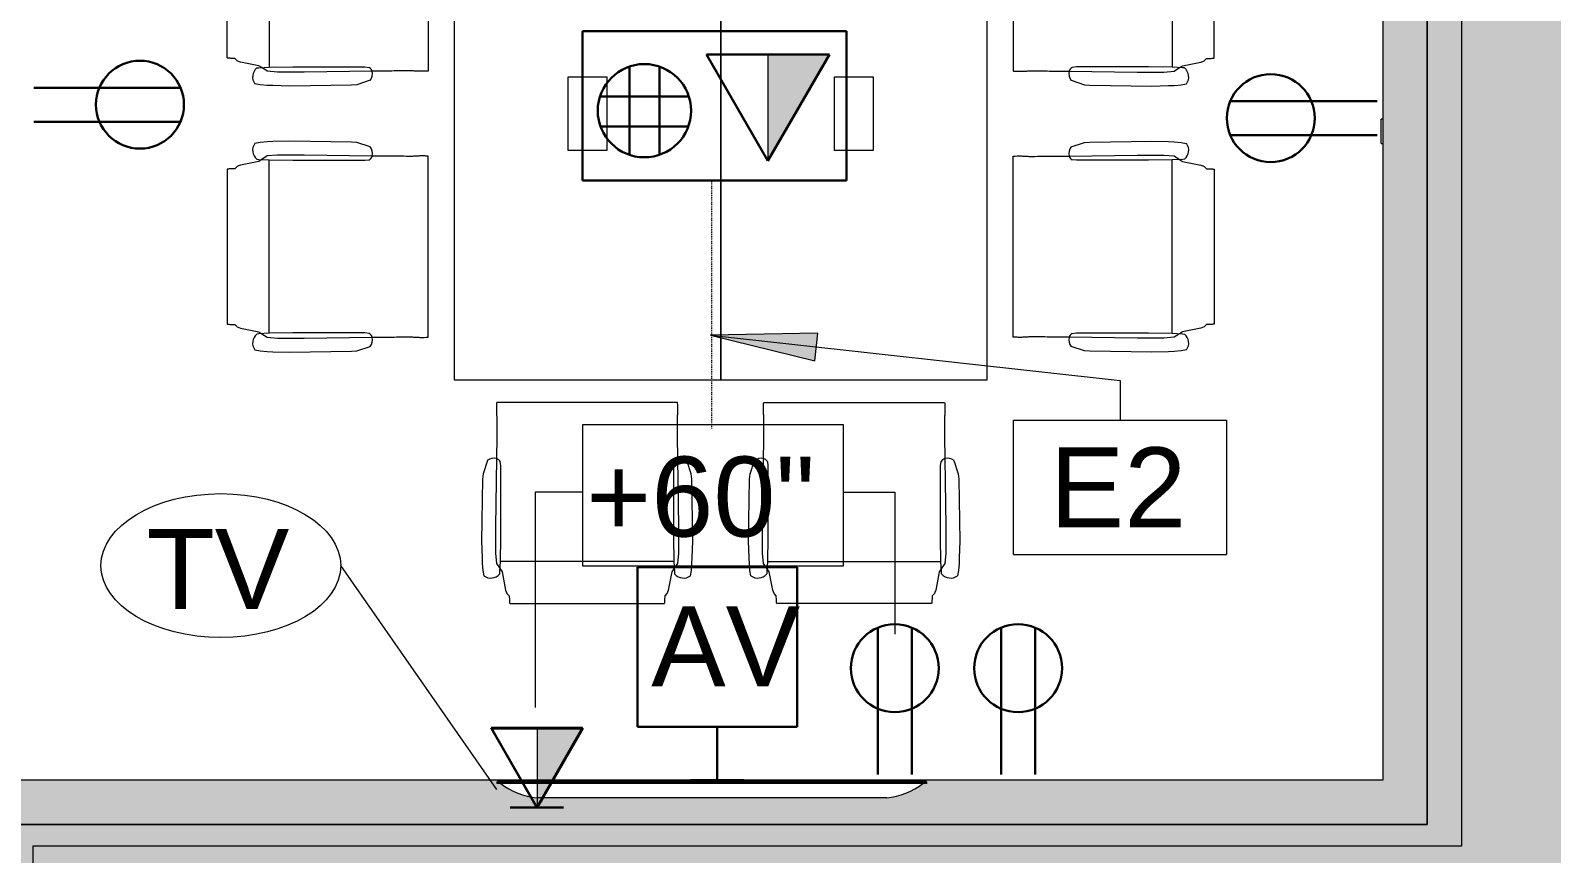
# Model space of a CAD drawing. Header units: inches. Extents: x 0 to 2535, y 0 to 2055.
# Drawn here: x 1644.7 to 1816, y 408.7 to 501.4 of the extents above; entities that cross this region are included whole.
import ezdxf

# ---------------------------------------------------------------- set-up
doc = ezdxf.new("R2010")
doc.units = ezdxf.units.IN
doc.header["$MEASUREMENT"] = 0
doc.linetypes.add('Dash 1_16_', pattern=[0.125, 0.0625, -0.0625])
for name, color, linetype, lineweight in [('_DEMISING WALLS', 7, 'Continuous', 9), ('A-ANNO-KEYN', 231, 'Continuous', 9), ('A-ANNO-NOTE', 131, 'Continuous', 9), ('A-DETL', 90, 'Continuous', 9), ('A-DETL-GENF', 92, 'Continuous', 9), ('A-WALL-PATT', 111, 'Continuous', 13), ('E-ELEC-FIXT', 91, 'Continuous', 9), ('G-ANNO-TEXT', 231, 'Continuous', 9), ('I-FURN', 30, 'Continuous', 9), ('I-FURN-PNLS', 30, 'Continuous', 9), ('I-WALL', 2, 'Continuous', 13), ('Q-SPCQ', 91, 'Continuous', 9), ('Q-SPCQ-IDEN', 132, 'Continuous', 9), ('Victor Bldg - 5th Floor_LINK_dwg', 8, 'Continuous', 9)]:
    doc.layers.add(name, color=color, linetype=linetype, lineweight=lineweight)
doc.styles.add('Arial', font='arial.ttf', dxfattribs={"height": 9})
doc.styles.add('Swis721 Lt BT', font='swissl.ttf', dxfattribs={"height": 9})

# ---------------------------------------------------------------- blocks, each defined once
blk = doc.blocks.new('Victor Bldg - 5th Floor_LINK_dwg-6972324-Level 05 POWER _ SIGNAL')
at = {"layer": '_DEMISING WALLS', "flags": 128}
blk.add_lwpolyline([(1805.87, 653.43), (1805.87, 409.5), (1645, 409.5), (1645, 241.5)], dxfattribs=at)
blk = doc.blocks.new('F - CONF TABLE _2 RECTANGULAR-8 CHAIRS_ - F - CONF TABLE _2 RECTANGULAR-8 CHAIRS_-7673411-Level 05 POWER _ SIGNAL')
at = {"layer": 'I-FURN'}
for p, q in [((-6.27, 40.55), (-23.7, 40.55)), ((-5.96, 39.45), (-6.21, 39.71)), ((-5.88, 39.31), (-5.96, 39.45)), ((5.88, 39.31), (5.96, 39.45)), ((5.96, 39.45), (6.21, 39.71)), ((6.27, 40.55), (23.7, 40.55)), ((23.75, 39.71), (24.01, 39.45)), ((24.01, 39.45), (24.16, 39.07)), ((-5.81, 39.07), (-5.88, 39.31)), ((-5.4, 37), (-5.81, 39.07)), ((5.4, 37), (5.81, 39.07)), ((5.81, 39.07), (5.88, 39.31)), ((24.16, 39.07), (24.56, 37)), ((-5.18, 36.67), (-5.4, 37)), ((-5.15, 37), (-5.22, 35.84)), ((-4.77, 36.07), (-5.18, 36.67)), ((-5.14, 37.23), (-5.15, 37)), ((-4.67, 34.91), (-4.77, 36.07)), ((-3.25, 36.84), (-3.36, 37.45)), ((-3.18, 36.07), (-3.25, 36.84)), ((-3.15, 35.42), (-3.18, 36.07)), ((3.15, 35.42), (3.18, 36.07)), ((3.18, 36.07), (3.25, 36.84)), ((3.25, 36.84), (3.36, 37.45)), ((4.67, 34.91), (4.77, 36.07)), ((4.77, 36.07), (5.18, 36.67)), ((5.14, 37.23), (5.15, 37)), ((5.15, 37), (5.22, 35.84)), ((5.18, 36.67), (5.4, 37)), ((24.56, 37), (24.79, 36.67)), ((24.74, 35.84), (24.81, 37)), ((24.79, 36.67), (25.19, 36.07)), ((24.81, 37), (24.83, 37.23)), ((25.19, 36.07), (25.29, 34.91)), ((26.61, 37.45), (26.72, 36.84)), ((26.72, 36.84), (26.78, 36.07)), ((26.78, 36.07), (26.82, 35.42)), ((-24.74, 35.84), (-5.22, 35.84)), ((-5.22, 35.84), (-5.26, 33.16)), ((-4.67, 31.91), (-4.67, 34.91)), ((-3.1, 33.56), (-3.15, 35.42)), ((3.1, 33.56), (3.15, 35.42)), ((4.67, 31.91), (4.67, 34.91)), ((5.22, 35.84), (5.26, 33.16)), ((24.74, 35.84), (5.22, 35.84)), ((24.7, 33.16), (24.74, 35.84)), ((25.29, 34.91), (25.29, 31.91)), ((26.82, 35.42), (26.86, 33.56)), ((-5.26, 33.16), (-5.26, 25.07)), ((-3.2, 26.56), (-3.1, 33.56)), ((3.2, 26.56), (3.1, 33.56)), ((5.26, 33.16), (5.26, 25.07)), ((24.7, 25.07), (24.7, 33.16)), ((26.86, 33.56), (26.77, 26.56)), ((-4.78, 24.24), (-4.67, 31.91)), ((4.78, 24.24), (4.67, 31.91)), ((25.29, 31.91), (25.19, 24.24)), ((-3.75, 24.47), (-3.26, 25.97)), ((-3.26, 25.97), (-3.2, 26.56)), ((3.26, 25.97), (3.2, 26.56)), ((3.75, 24.47), (3.26, 25.97)), ((26.71, 25.97), (26.22, 24.47)), ((26.77, 26.56), (26.71, 25.97)), ((-5.26, 25.07), (-5.21, 24.57)), ((5.26, 25.07), (5.21, 24.57)), ((24.75, 24.57), (24.7, 25.07)), ((-25.15, 17.92), (-4.81, 17.92)), ((25.15, 17.92), (4.81, 17.92)), ((38.85, 10.24), (46.52, 10.35)), ((39.08, 11.27), (40.58, 11.76)), ((40.58, 11.76), (41.17, 11.82)), ((41.17, 11.82), (48.17, 11.92)), ((46.52, 10.35), (49.52, 10.35)), ((48.17, 11.92), (50.03, 11.87)), ((49.52, 10.35), (50.68, 10.24)), ((50.03, 11.87), (50.68, 11.84)), ((50.68, 11.84), (51.45, 11.77)), ((51.45, 11.77), (52.06, 11.66)), ((32.53, -10.14), (32.53, 10.2)), ((39.68, 9.75), (39.18, 9.81)), ((47.77, 9.75), (39.68, 9.75)), ((50.45, 9.79), (47.77, 9.75)), ((51.61, 9.86), (50.45, 9.79)), ((50.45, -9.73), (50.45, 9.79)), ((50.68, 10.24), (51.28, 9.84)), ((51.28, 9.84), (51.61, 9.61)), ((51.84, 9.88), (51.61, 9.86)), ((51.61, 9.61), (53.68, 9.21)), ((53.68, 9.21), (53.92, 9.13)), ((53.92, 9.13), (54.06, 9.06)), ((54.06, 9.06), (54.32, 8.8)), ((55.16, 8.75), (55.16, -8.68)), ((46.52, -10.28), (38.85, -10.17)), ((39.18, -9.74), (39.68, -9.68)), ((39.68, -9.68), (47.77, -9.68)), ((47.77, -9.68), (50.45, -9.73)), ((50.68, -10.18), (49.52, -10.28)), ((50.45, -9.73), (51.61, -9.79)), ((51.28, -9.77), (50.68, -10.18)), ((51.61, -9.54), (51.28, -9.77)), ((53.68, -9.14), (51.61, -9.54)), ((51.61, -9.79), (51.84, -9.81)), ((54.06, -8.99), (53.68, -9.14)), ((54.32, -8.74), (54.06, -8.99)), ((40.58, -11.69), (39.08, -11.2)), ((41.17, -11.75), (40.58, -11.69)), ((48.17, -11.85), (41.17, -11.75)), ((49.52, -10.28), (46.52, -10.28)), ((50.03, -11.8), (48.17, -11.85)), ((50.68, -11.77), (50.03, -11.8)), ((51.45, -11.7), (50.68, -11.77)), ((52.06, -11.59), (51.45, -11.7)), ((40.58, -18.31), (39.08, -18.8)), ((41.17, -18.25), (40.58, -18.31)), ((48.17, -18.15), (41.17, -18.25)), ((50.03, -18.2), (48.17, -18.15)), ((50.68, -18.23), (50.03, -18.2)), ((51.45, -18.3), (50.68, -18.23)), ((52.06, -18.41), (51.45, -18.3)), ((32.53, -19.86), (32.53, -40.2)), ((46.52, -19.72), (38.85, -19.83)), ((39.18, -20.26), (39.68, -20.32)), ((39.68, -20.32), (47.77, -20.32)), ((49.52, -19.72), (46.52, -19.72)), ((47.77, -20.32), (50.45, -20.27)), ((50.68, -19.82), (49.52, -19.72)), ((50.45, -20.27), (51.61, -20.21)), ((50.45, -20.27), (50.45, -39.79)), ((51.28, -20.23), (50.68, -19.82)), ((51.61, -20.46), (51.28, -20.23)), ((51.61, -20.21), (51.84, -20.19)), ((53.68, -20.86), (51.61, -20.46)), ((54.06, -21.01), (53.68, -20.86)), ((54.32, -21.26), (54.06, -21.01)), ((55.16, -38.75), (55.16, -21.32)), ((51.61, -39.61), (53.68, -39.21)), ((53.68, -39.21), (53.92, -39.13)), ((53.92, -39.13), (54.06, -39.06)), ((54.06, -39.06), (54.32, -38.8)), ((38.85, -40.24), (46.52, -40.35)), ((39.68, -39.75), (39.18, -39.81)), ((47.77, -39.75), (39.68, -39.75)), ((46.52, -40.35), (49.52, -40.35)), ((50.45, -39.79), (47.77, -39.75)), ((49.52, -40.35), (50.68, -40.24)), ((51.61, -39.86), (50.45, -39.79)), ((50.68, -40.24), (51.28, -39.84)), ((51.28, -39.84), (51.61, -39.61)), ((51.84, -39.88), (51.61, -39.86)), ((39.08, -41.27), (40.58, -41.76)), ((40.58, -41.76), (41.17, -41.82)), ((41.17, -41.82), (48.17, -41.92)), ((48.17, -41.92), (50.03, -41.87)), ((50.03, -41.87), (50.68, -41.84)), ((50.68, -41.84), (51.45, -41.77)), ((51.45, -41.77), (52.06, -41.66)), ((-25.15, -47.92), (-4.81, -47.92)), ((25.15, -47.92), (4.81, -47.92)), ((-5.26, -55.07), (-5.21, -54.57)), ((-4.78, -54.24), (-4.67, -61.91)), ((-3.75, -54.47), (-3.26, -55.97)), ((3.75, -54.47), (3.26, -55.97)), ((4.78, -54.24), (4.67, -61.91)), ((5.26, -55.07), (5.21, -54.57)), ((24.75, -54.57), (24.7, -55.07)), ((25.29, -61.91), (25.19, -54.24)), ((26.71, -55.97), (26.22, -54.47)), ((-5.26, -63.16), (-5.26, -55.07)), ((-3.26, -55.97), (-3.2, -56.56)), ((3.26, -55.97), (3.2, -56.56)), ((5.26, -63.16), (5.26, -55.07)), ((24.7, -55.07), (24.7, -63.16)), ((26.77, -56.56), (26.71, -55.97)), ((-3.2, -56.56), (-3.1, -63.56)), ((3.2, -56.56), (3.1, -63.56)), ((26.86, -63.56), (26.77, -56.56)), ((-5.22, -65.84), (-5.26, -63.16)), ((-4.67, -61.91), (-4.67, -64.91)), ((4.67, -61.91), (4.67, -64.91)), ((5.22, -65.84), (5.26, -63.16)), ((24.7, -63.16), (24.74, -65.84)), ((25.29, -64.91), (25.29, -61.91)), ((-4.67, -64.91), (-4.77, -66.07)), ((-3.1, -63.56), (-3.15, -65.42)), ((3.1, -63.56), (3.15, -65.42)), ((4.67, -64.91), (4.77, -66.07)), ((25.19, -66.07), (25.29, -64.91)), ((26.82, -65.42), (26.86, -63.56)), ((-24.74, -65.84), (-5.22, -65.84)), ((-5.18, -66.67), (-5.4, -67)), ((-5.15, -67), (-5.22, -65.84)), ((-4.77, -66.07), (-5.18, -66.67)), ((-3.18, -66.07), (-3.25, -66.84)), ((-3.15, -65.42), (-3.18, -66.07)), ((3.15, -65.42), (3.18, -66.07)), ((3.18, -66.07), (3.25, -66.84)), ((4.77, -66.07), (5.18, -66.67)), ((5.15, -67), (5.22, -65.84)), ((5.18, -66.67), (5.4, -67)), ((24.74, -65.84), (5.22, -65.84)), ((24.56, -67), (24.79, -66.67)), ((24.74, -65.84), (24.81, -67)), ((24.79, -66.67), (25.19, -66.07)), ((26.72, -66.84), (26.78, -66.07)), ((26.78, -66.07), (26.82, -65.42)), ((-5.4, -67), (-5.81, -69.07)), ((-5.14, -67.23), (-5.15, -67)), ((-3.25, -66.84), (-3.36, -67.45)), ((3.25, -66.84), (3.36, -67.45)), ((5.14, -67.23), (5.15, -67)), ((5.4, -67), (5.81, -69.07)), ((24.16, -69.07), (24.56, -67)), ((24.81, -67), (24.83, -67.23)), ((26.61, -67.45), (26.72, -66.84)), ((-5.96, -69.45), (-6.21, -69.71)), ((-5.88, -69.31), (-5.96, -69.45)), ((-5.81, -69.07), (-5.88, -69.31)), ((5.81, -69.07), (5.88, -69.31)), ((5.88, -69.31), (5.96, -69.45)), ((5.96, -69.45), (6.21, -69.71)), ((23.75, -69.71), (24.01, -69.45)), ((24.01, -69.45), (24.16, -69.07)), ((-6.27, -70.55), (-23.7, -70.55)), ((6.27, -70.55), (23.7, -70.55))]:
    blk.add_line(p, q, dxfattribs=at)
for centre, radius, start, end in [((-4.13, 36.38), 1.32, 54.065, 139.935), ((4.13, 36.38), 1.32, 40.065, 125.935), ((25.84, 36.38), 1.32, 54.065, 139.935), ((-4.55, 24.99), 0.781, 212.3218, 253.1534), ((-4.47, 25.32), 1.12, 253.9109, 310.257), ((4.47, 25.32), 1.12, 229.743, 286.0891), ((4.55, 24.99), 0.781, 286.8466, 327.6782), ((25.41, 24.99), 0.781, 212.3218, 253.1534), ((25.5, 25.32), 1.12, 253.9109, 310.257), ((39.93, 10.55), 1.12, 139.743, 196.0891), ((50.99, 10.89), 1.32, 310.065, 35.935), ((39.6, 10.47), 0.781, 196.8466, 237.6782), ((39.93, -10.48), 1.12, 163.9109, 220.257), ((39.6, -10.4), 0.781, 122.3218, 163.1534), ((50.99, -10.82), 1.32, 324.065, 49.935), ((39.93, -19.52), 1.12, 139.743, 196.0891), ((50.99, -19.18), 1.32, 310.065, 35.935), ((39.6, -19.6), 0.781, 196.8466, 237.6782), ((39.93, -40.55), 1.12, 163.9109, 220.257), ((39.6, -40.47), 0.781, 122.3218, 163.1534), ((50.99, -40.89), 1.32, 324.065, 49.935), ((-4.55, -54.99), 0.781, 106.8466, 147.6782), ((-4.47, -55.32), 1.12, 49.743, 106.0891), ((4.47, -55.32), 1.12, 73.9109, 130.257), ((4.55, -54.99), 0.781, 32.3218, 73.1534), ((25.41, -54.99), 0.781, 106.8466, 147.6782), ((25.5, -55.32), 1.12, 49.743, 106.0891), ((-4.13, -66.38), 1.32, 220.065, 305.935), ((4.13, -66.38), 1.32, 234.065, 319.935), ((25.84, -66.38), 1.32, 220.065, 305.935)]:
    blk.add_arc(centre, radius, start, end, dxfattribs=at)
for points, knots in [([(-6.21, 39.71), (-6.21, 39.9), (-6.22, 40.17), (-6.24, 40.39), (-6.25, 40.48), (-6.26, 40.53), (-6.26, 40.55), (-6.27, 40.55)], [0, 0, 0, 0, 0.444444, 0.666667, 0.777778, 0.888889, 1, 1, 1, 1]), ([(6.21, 39.71), (6.21, 39.76), (6.21, 39.9), (6.22, 40.08), (6.23, 40.23), (6.23, 40.33), (6.24, 40.42), (6.25, 40.48), (6.26, 40.53), (6.26, 40.55), (6.27, 40.55)], [-1, -1, -1, -1, -0.888889, -0.666667, -0.555556, -0.444444, -0.333333, -0.222222, -0.111111, 0, 0, 0, 0]), ([(23.7, 40.55), (23.7, 40.55), (23.71, 40.53), (23.72, 40.48), (23.73, 40.39), (23.74, 40.17), (23.75, 39.9), (23.75, 39.71)], [-1, -1, -1, -1, -0.888889, -0.777778, -0.666667, -0.444444, 0, 0, 0, 0]), ([(-4.81, 17.92), (-4.81, 17.92), (-4.8, 17.92), (-4.8, 17.95), (-4.79, 18.01), (-4.78, 18.08), (-4.78, 18.16), (-4.77, 18.3), (-4.76, 18.53), (-4.77, 18.74), (-4.77, 18.86)], [0, 0, 0, 0, 0.090909, 0.181818, 0.272727, 0.363636, 0.454545, 0.545455, 0.727273, 1, 1, 1, 1]), ([(4.81, 17.92), (4.8, 17.92), (4.79, 17.99), (4.77, 18.29), (4.77, 18.61), (4.77, 18.78), (4.77, 18.86)], [-1, -1, -1, -1, -0.727273, -0.363636, -0.181818, 0, 0, 0, 0]), ([(25.2, 18.86), (25.2, 18.74), (25.2, 18.53), (25.19, 18.3), (25.19, 18.16), (25.18, 18.08), (25.18, 18.01), (25.17, 17.95), (25.16, 17.92), (25.16, 17.92), (25.15, 17.92)], [-1, -1, -1, -1, -0.727273, -0.545455, -0.454545, -0.363636, -0.272727, -0.181818, -0.090909, 0, 0, 0, 0]), ([(32.53, 10.2), (32.53, 10.21), (32.6, 10.23), (32.9, 10.25), (33.23, 10.25), (33.39, 10.25), (33.47, 10.25)], [-1, -1, -1, -1, -0.727273, -0.363636, -0.181818, 0, 0, 0, 0]), ([(54.32, 8.8), (54.37, 8.8), (54.51, 8.8), (54.69, 8.8), (54.84, 8.79), (54.94, 8.78), (55.03, 8.78), (55.09, 8.77), (55.14, 8.76), (55.16, 8.75), (55.16, 8.75)], [-1, -1, -1, -1, -0.888889, -0.666667, -0.555556, -0.444444, -0.333333, -0.222222, -0.111111, 0, 0, 0, 0]), ([(33.47, -10.18), (33.35, -10.18), (33.14, -10.18), (32.91, -10.18), (32.77, -10.17), (32.69, -10.17), (32.62, -10.16), (32.56, -10.15), (32.53, -10.14), (32.53, -10.14), (32.53, -10.14)], [-1, -1, -1, -1, -0.727273, -0.545455, -0.454545, -0.363636, -0.272727, -0.181818, -0.090909, 0, 0, 0, 0]), ([(55.16, -8.68), (55.16, -8.68), (55.14, -8.69), (55.09, -8.7), (55, -8.71), (54.78, -8.73), (54.51, -8.73), (54.32, -8.74)], [-1, -1, -1, -1, -0.888889, -0.777778, -0.666667, -0.444444, 0, 0, 0, 0]), ([(33.47, -19.82), (33.39, -19.82), (33.23, -19.82), (32.9, -19.82), (32.6, -19.84), (32.53, -19.86), (32.53, -19.86)], [0, 0, 0, 0, 0.181818, 0.363636, 0.727273, 1, 1, 1, 1]), ([(55.16, -21.32), (55.16, -21.32), (55.14, -21.31), (55.09, -21.3), (55.03, -21.29), (54.94, -21.29), (54.84, -21.28), (54.69, -21.27), (54.51, -21.27), (54.37, -21.26), (54.32, -21.26)], [0, 0, 0, 0, 0.111111, 0.222222, 0.333333, 0.444444, 0.555556, 0.666667, 0.888889, 1, 1, 1, 1]), ([(54.32, -38.8), (54.51, -38.8), (54.78, -38.79), (55, -38.78), (55.09, -38.77), (55.14, -38.76), (55.16, -38.75), (55.16, -38.75)], [0, 0, 0, 0, 0.444444, 0.666667, 0.777778, 0.888889, 1, 1, 1, 1]), ([(32.53, -40.2), (32.53, -40.21), (32.53, -40.21), (32.56, -40.22), (32.62, -40.23), (32.69, -40.23), (32.77, -40.24), (32.91, -40.25), (33.14, -40.25), (33.35, -40.25), (33.47, -40.25)], [0, 0, 0, 0, 0.090909, 0.181818, 0.272727, 0.363636, 0.454545, 0.545455, 0.727273, 1, 1, 1, 1]), ([(-4.81, -47.92), (-4.8, -47.92), (-4.79, -47.99), (-4.77, -48.29), (-4.77, -48.61), (-4.77, -48.78), (-4.77, -48.86)], [-1, -1, -1, -1, -0.727273, -0.363636, -0.181818, 0, 0, 0, 0]), ([(4.81, -47.92), (4.81, -47.92), (4.8, -47.92), (4.8, -47.95), (4.79, -48.01), (4.78, -48.08), (4.78, -48.16), (4.77, -48.3), (4.76, -48.53), (4.77, -48.74), (4.77, -48.86)], [0, 0, 0, 0, 0.090909, 0.181818, 0.272727, 0.363636, 0.454545, 0.545455, 0.727273, 1, 1, 1, 1]), ([(25.2, -48.86), (25.2, -48.78), (25.2, -48.61), (25.2, -48.29), (25.18, -47.99), (25.16, -47.92), (25.15, -47.92)], [0, 0, 0, 0, 0.181818, 0.363636, 0.727273, 1, 1, 1, 1]), ([(-6.21, -69.71), (-6.21, -69.76), (-6.21, -69.9), (-6.22, -70.08), (-6.23, -70.23), (-6.23, -70.33), (-6.24, -70.42), (-6.25, -70.48), (-6.26, -70.53), (-6.26, -70.55), (-6.27, -70.55)], [-1, -1, -1, -1, -0.888889, -0.666667, -0.555556, -0.444444, -0.333333, -0.222222, -0.111111, 0, 0, 0, 0]), ([(6.21, -69.71), (6.21, -69.9), (6.22, -70.17), (6.24, -70.39), (6.25, -70.48), (6.26, -70.53), (6.26, -70.55), (6.27, -70.55)], [0, 0, 0, 0, 0.444444, 0.666667, 0.777778, 0.888889, 1, 1, 1, 1]), ([(23.7, -70.55), (23.7, -70.55), (23.71, -70.53), (23.72, -70.48), (23.72, -70.42), (23.73, -70.33), (23.74, -70.23), (23.75, -70.08), (23.75, -69.9), (23.75, -69.76), (23.75, -69.71)], [0, 0, 0, 0, 0.111111, 0.222222, 0.333333, 0.444444, 0.555556, 0.666667, 0.888889, 1, 1, 1, 1])]:
    blk.add_open_spline(points, degree=3, knots=knots, dxfattribs=at)
for points in [[(-4.82, 19.83), (-4.81, 20.57), (-4.8, 22.05), (-4.79, 23.51), (-4.78, 24.24)], [(4.82, 19.83), (4.81, 20.57), (4.8, 22.05), (4.79, 23.51), (4.78, 24.24)], [(25.19, 24.24), (25.18, 23.51), (25.16, 22.05), (25.15, 20.57), (25.15, 19.83)], [(-4.77, 18.86), (-4.78, 19.02), (-4.79, 19.35), (-4.81, 19.67), (-4.82, 19.83)], [(4.77, 18.86), (4.78, 19.02), (4.79, 19.35), (4.81, 19.67), (4.82, 19.83)], [(25.15, 19.83), (25.16, 19.67), (25.17, 19.35), (25.19, 19.02), (25.2, 18.86)], [(33.47, 10.25), (33.63, 10.24), (33.96, 10.23), (34.28, 10.21), (34.44, 10.2)], [(34.44, 10.2), (35.18, 10.2), (36.66, 10.21), (38.12, 10.23), (38.85, 10.24)], [(34.44, -10.13), (34.28, -10.14), (33.96, -10.16), (33.63, -10.17), (33.47, -10.18)], [(38.85, -10.17), (38.12, -10.16), (36.66, -10.15), (35.18, -10.14), (34.44, -10.13)], [(34.44, -19.87), (34.28, -19.86), (33.96, -19.84), (33.63, -19.83), (33.47, -19.82)], [(38.85, -19.83), (38.12, -19.84), (36.66, -19.85), (35.18, -19.86), (34.44, -19.87)], [(33.47, -40.25), (33.63, -40.24), (33.96, -40.23), (34.28, -40.21), (34.44, -40.2)], [(34.44, -40.2), (35.18, -40.2), (36.66, -40.21), (38.12, -40.23), (38.85, -40.24)], [(-4.77, -48.86), (-4.78, -49.02), (-4.79, -49.35), (-4.81, -49.67), (-4.82, -49.83)], [(4.77, -48.86), (4.78, -49.02), (4.79, -49.35), (4.81, -49.67), (4.82, -49.83)], [(25.15, -49.83), (25.16, -49.67), (25.17, -49.35), (25.19, -49.02), (25.2, -48.86)], [(-4.82, -49.83), (-4.81, -50.57), (-4.8, -52.05), (-4.79, -53.51), (-4.78, -54.24)], [(4.82, -49.83), (4.81, -50.57), (4.8, -52.05), (4.79, -53.51), (4.78, -54.24)], [(25.19, -54.24), (25.18, -53.51), (25.16, -52.05), (25.15, -50.57), (25.15, -49.83)]]:
    blk.add_open_spline(points, degree=3, dxfattribs=at)
at = {"layer": 'I-FURN-PNLS'}
for p, q in [((30, 15), (-30, 15)), ((30, -15), (30, 15)), ((-4.16, -2.19), (-4.16, 2.19)), ((-4.16, 2.19), (4.16, 2.19)), ((4.16, 2.19), (4.16, -2.19)), ((4.16, -2.19), (-4.16, -2.19)), ((30, -15), (-30, -15)), ((-30, -15), (30, -15)), ((30, -45), (30, -15)), ((-4.16, -32.19), (-4.16, -27.81)), ((-4.16, -27.81), (4.16, -27.81)), ((4.16, -27.81), (4.16, -32.19)), ((4.16, -32.19), (-4.16, -32.19)), ((-30, -45), (30, -45))]:
    blk.add_line(p, q, dxfattribs=at)
blk = doc.blocks.new('A-Flat_Screen_TV - OLED 55BGP 55_-7364321-Level 05 POWER _ SIGNAL')
at = {"layer": 'Q-SPCQ'}
for p, q in [((-24.14, 0.06), (24.14, 0.06)), ((-24.14, 0.06), (-24.14, 0)), ((24.14, 0), (24.14, 0.06)), ((-24.2, 0), (24.2, 0)), ((-24.2, 0), (-24.2, -0.19)), ((24.2, -0.19), (-24.2, -0.19)), ((24.2, -0.19), (24.2, 0)), ((19.7, -1.81), (-19.7, -1.81))]:
    blk.add_line(p, q, dxfattribs=at)
for centre, start, end in [((-19.1, 5.58), 231.0344, 265.3628), ((19.1, 5.58), 274.6372, 308.9656)]:
    blk.add_arc(centre, 7.41, start, end, dxfattribs=at)
blk = doc.blocks.new('PS - Power Device _Wall Base_ - Duplex-4862727-Level 05 POWER _ SIGNAL')
at = {"layer": 'E-ELEC-FIXT'}
for p, q in [((42.55, 1013.5), (42.55, 1013.31)), ((45.3, 1013.31), (42.55, 1013.31)), ((45.3, 1013.31), (45.3, 1013.5))]:
    blk.add_line(p, q, dxfattribs=at)
blk = doc.blocks.new('Appliance_Specialty Equipment Tag - Standard-3515593-Level 05 POWER _ SIGNAL')
at = {"layer": 'Q-SPCQ-IDEN'}
blk.add_ellipse((-0.0499, 0.0037), major_axis=(-0.1406, 0), ratio=0.600473, dxfattribs=at)
blk = doc.blocks.new('Keynote Tag - Keynote Number - Boxed-135510-Level 05 POWER _ SIGNAL')
at = {"layer": 'A-ANNO-KEYN'}
for p, q in [((-0.125, -0.0792), (-0.125, 0.0781)), ((-0.125, 0.0781), (0.125, 0.0781)), ((0.125, 0.0781), (0.125, -0.0792)), ((-0.125, -0.0792), (0.125, -0.0792))]:
    blk.add_line(p, q, dxfattribs=at)

msp = doc.modelspace()

# ---------------------------------------------------------------- hatches: boundary and pattern name
at = {"layer": 'A-ANNO-KEYN'}
msp.add_hatch(color=256, dxfattribs=at).paths.add_polyline_path([(1721.29, 467.03), (1733.04, 464.15), (1733.39, 467.29)], flags=0)
at = {"layer": 'A-ANNO-NOTE'}
for points in [[(1727.76, 486.67), (1734.69, 498.67), (1727.76, 498.67), (1727.76, 496.04)], [(1701.78, 413.81), (1706.93, 422.74), (1701.78, 422.74)]]:
    msp.add_hatch(color=256, dxfattribs=at).paths.add_polyline_path(points, flags=0)
at = {"layer": 'A-DETL-GENF'}
h = msp.add_hatch(color=254, dxfattribs=at)
h.paths.add_polyline_path([(2075.98, 19.5), (2179, 19.5), (2179, 41.5), (2203, 41.5), (2203, 19.5), (2497, 19.5), (2497, 41.5), (2519, 41.5), (2519, 341.5), (2497, 341.5), (2497, 365.5), (2519, 365.5), (2519, 479.5), (2511, 479.5), (2511, 623.5), (2497, 623.5), (2497, 647.5), (2511, 647.5), (2511, 983.5), (2497, 983.5), (2497, 1007.5), (2511, 1007.5), (2511, 1343.5), (2049.5, 1343.5), (2049.5, 1223.5), (2087, 1223.5), (2087, 1152.5), (2049.5, 1152.5), (2049.5, 858), (2087, 858), (2087, 748), (1990.57, 748), (1990.57, 749.5), (1858.12, 749.5), (1858.12, 714.25), (1802, 714.25), (1802, 677.43), (1813, 677.43), (1813, 653.43), (1802, 653.43), (1802, 411.93), (1641.06, 411.93), (1641.06, 27.5), (1819, 27.5), (1819, 41.5), (1843, 41.5), (1843, 27.5), (2063, 27.5), (2063, 19.5), (2068.43, 19.5)], flags=0)
h.paths.add_polyline_path([(1807.43, 293.5), (1789, 293.5), (1789, 317.5), (1813, 317.5), (1813, 293.5)], flags=0)
h.paths.add_polyline_path([(2155, 293.5), (2149, 293.5), (2149, 317.5), (2173, 317.5), (2173, 293.5)], flags=0)
h.paths.add_polyline_path([(2149, 653.43), (2149, 677.43), (2173, 677.43), (2173, 653.43)], flags=0)
h.paths.add_polyline_path([(1491.69, 813), (1491.69, 1153.5), (1491.5, 1153.5), (1491.5, 1106.5), (1485, 1106.5), (1485, 1138.5), (1391, 1138.5), (1391, 1106.5), (1381.5, 1106.5), (1381.5, 1143.5), (1321.5, 1143.5), (1321.5, 1013.5), (1323.88, 1013.5), (1323.88, 1014.25), (1325.38, 1014.25), (1325.38, 1013.62), (1325.88, 1013.62), (1325.88, 1012.12), (1325.38, 1012.12), (1325.38, 1008.5), (1361.63, 1008.5), (1361.63, 1012.12), (1361.13, 1012.12), (1361.13, 1013.62), (1361.63, 1013.62), (1361.63, 1014.25), (1363.13, 1014.25), (1363.13, 1013.5), (1381.5, 1013.5), (1381.5, 1064.75), (1383, 1064.75), (1383, 1064.41), (1391, 1064.41), (1391, 1039), (1407, 1039), (1407, 1034.5), (1464.5, 1034.5), (1464.5, 1037), (1485, 1037), (1485, 1064.41), (1491.5, 1064.41), (1491.5, 1001.5), (1485, 1001.5), (1485, 1029), (1464.5, 1029), (1464.5, 1030.5), (1407, 1030.5), (1407, 1027), (1391, 1027), (1391, 930.5), (1485, 930.5), (1485, 959.5), (1491.5, 959.5), (1491.5, 897.5), (1485, 897.5), (1485, 926.5), (1395, 926.5), (1395, 906.5), (1391, 906.5), (1391, 826.5), (1485, 826.5), (1485, 855.5), (1491.5, 855.5), (1491.5, 813)], flags=0)
h.paths.add_polyline_path([(1488.5, 813), (1488.5, 814.5), (1488.25, 814.5), (1488.25, 813)], flags=0)
h.paths.add_polyline_path([(948.91, 813), (1002.88, 813), (1002.88, 813.06), (902.81, 813.06), (902.81, 813), (909.56, 813)], flags=0)
h.paths.add_polyline_path([(1004.88, 813), (1040.13, 813), (1040.13, 814.44), (1040.63, 814.44), (1040.63, 818.31), (1042.13, 818.31), (1042.13, 817.56), (1052, 817.56), (1052, 813.06), (1042.13, 813.06), (1042.13, 813), (1052.5, 813), (1052.5, 912.38), (1058.5, 912.38), (1058.5, 817), (1248.88, 817), (1248.88, 817.75), (1250.38, 817.75), (1250.38, 817.13), (1250.88, 817.13), (1250.88, 815.63), (1250.38, 815.63), (1250.38, 813), (1286.63, 813), (1286.63, 815.63), (1286.13, 815.63), (1286.13, 817.13), (1286.63, 817.13), (1286.63, 817.75), (1288.13, 817.75), (1288.13, 817), (1290.75, 817), (1290.75, 856.63), (1295.88, 856.63), (1295.88, 865.13), (1290.75, 865.13), (1290.75, 912.38), (1294.25, 912.38), (1294.25, 868.63), (1318, 868.63), (1318, 912.38), (1315.44, 912.38), (1315.44, 912.5), (993.06, 912.5), (993.06, 951.5), (990.43, 951.5), (990.43, 950.75), (988.93, 950.75), (988.93, 956.13), (988.43, 956.13), (988.43, 957.63), (988.93, 957.63), (988.93, 958.25), (990.43, 958.25), (990.43, 957.5), (993.06, 957.5), (993.06, 1017.06), (1016.5, 1017.06), (1016.5, 1037.5), (1036, 1037.5), (1036, 1234.5), (867.44, 1234.5), (867.44, 957.5), (951.18, 957.5), (951.18, 958.25), (952.68, 958.25), (952.68, 957.63), (953.18, 957.63), (953.18, 956.13), (952.68, 956.13), (952.68, 950.75), (951.18, 950.75), (951.18, 951.5), (833.56, 951.5), (833.56, 907.5), (848.81, 907.5), (848.81, 908.25), (850.31, 908.25), (850.31, 905.37), (850.81, 905.37), (850.81, 904), (886.06, 904), (886.06, 905.37), (886.56, 905.37), (886.56, 908.25), (888.06, 908.25), (888.06, 907.5), (902.81, 907.5), (902.81, 951.31), (907.31, 951.31), (907.31, 817.56), (1002.88, 817.56), (1002.88, 818.31), (1004.38, 818.31), (1004.38, 814.44), (1004.88, 814.44)], flags=0)
h.paths.add_polyline_path([(1633.75, 813.25), (1633.75, 814.5), (1633.5, 814.5), (1633.5, 813.25)], flags=0)
h.paths.add_polyline_path([(1321.44, 817), (1321.5, 817), (1321.5, 865.13), (1299.38, 865.13), (1299.38, 817), (1318, 817)], flags=0)
h.paths.add_polyline_path([(1295.88, 817), (1295.88, 853.13), (1294.25, 853.13), (1294.25, 817)], flags=0)
h.paths.add_polyline_path([(1947.56, 817.75), (1947.56, 994.75), (1885.99, 994.75), (1885.99, 994.5), (1841.99, 994.5), (1841.99, 1002.5), (1843.49, 1002.5), (1843.49, 1138.5), (1842, 1138.5), (1842, 1141.5), (1814.38, 1141.5), (1814.38, 1146.5), (1775.88, 1146.5), (1775.88, 1141.5), (1737.13, 1141.5), (1737.13, 932.5), (1737.25, 932.5), (1737.25, 924.5), (1737.13, 924.5), (1737.13, 826.5), (1737.06, 826.5), (1737.06, 817.75), (1895.65, 817.75)], flags=0)
h.paths.add_polyline_path([(1980, 817.75), (1986, 817.75), (1986, 818), (1977, 818), (1977, 994.5), (1968.5, 994.5), (1968.5, 994.75), (1953.06, 994.75), (1953.06, 817.75), (1977, 817.75)], flags=0)
h.paths.add_polyline_path([(1657.5, 817.75), (1710.5, 817.75), (1710.5, 826.5), (1730.63, 826.5), (1730.63, 924.5), (1710.5, 924.5), (1710.5, 926.5), (1657.5, 926.5), (1657.5, 924.5), (1637, 924.5), (1637, 897.5), (1630.5, 897.5), (1630.5, 855.5), (1637, 855.5), (1637, 826.5), (1657.5, 826.5)], flags=0)
h.paths.add_polyline_path([(1321.44, 912.38), (1321.5, 912.38), (1321.5, 927.56), (1321.44, 927.56), (1321.44, 924.5)], flags=0)
h.paths.add_polyline_path([(1023.22, 916), (1023.22, 936.5), (1026.38, 936.5), (1026.38, 1013.5), (1016.5, 1013.5), (1016.5, 1013.56), (996.56, 1013.56), (996.56, 916)], flags=0)
h.paths.add_polyline_path([(1208, 924.5), (1208, 932.5), (1047.22, 932.5), (1047.22, 924.5), (1174.32, 924.5)], flags=0)
h.paths.add_polyline_path([(1257.19, 924.5), (1315.44, 924.5), (1315.42, 924.56), (1257.19, 924.56), (1257.19, 956.69), (1213, 956.69), (1213, 924.5), (1257.1, 924.5)], flags=0)
h.paths.add_polyline_path([(1317.25, 927.56), (1318, 927.56), (1318, 927.94), (1317.25, 927.94), (1317.25, 929.44), (1317.88, 929.44), (1317.88, 929.94), (1319.38, 929.94), (1319.38, 929.44), (1321.5, 929.44), (1321.5, 965.69), (1319.38, 965.69), (1319.38, 965.19), (1317.88, 965.19), (1317.88, 965.69), (1317.25, 965.69), (1317.25, 967.19), (1318, 967.19), (1318, 1004.12), (1261, 1004.12), (1261, 1009.12), (1318, 1009.12), (1318, 1066.12), (1042, 1066.12), (1042, 936.5), (1090, 936.5), (1090, 960.5), (1095, 960.5), (1095, 936.5), (1208, 936.5), (1208, 960.69), (1261.19, 960.69), (1261.19, 927.56), (1315.44, 927.56)], flags=0)
h.paths.add_polyline_path([(1698.98, 930.5), (1710.5, 930.5), (1710.5, 932.5), (1730.63, 932.5), (1730.63, 1135.25), (1710.5, 1135.25), (1710.5, 1140.75), (1657.5, 1140.75), (1657.5, 1135.25), (1637, 1135.25), (1637, 1106.5), (1630.5, 1106.5), (1630.5, 1064.5), (1637, 1064.5), (1637, 1001.5), (1630.5, 1001.5), (1630.5, 959.5), (1637, 959.5), (1637, 932.5), (1657.5, 932.5), (1657.5, 930.5), (1680.68, 930.5)], flags=0)
h.paths.add_polyline_path([(1029.88, 936.5), (1038.5, 936.5), (1038.5, 1013.5), (1029.88, 1013.5), (1029.88, 1008.5)], flags=0)
h.paths.add_polyline_path([(861.94, 957.5), (861.94, 1234.5), (838, 1234.5), (838, 1037.5), (853, 1037.5), (853, 1013.5), (838, 1013.5), (838, 957.5), (860.63, 957.5)], flags=0)
h.paths.add_polyline_path([(1895.65, 1000.25), (1968.5, 1000.25), (1968.5, 1018.5), (1980, 1018.5), (1980, 1212.5), (1968.5, 1212.5), (1968.5, 1232.75), (1885.68, 1232.75), (1885.68, 1230.63), (1880.68, 1230.63), (1880.68, 1232.75), (1880.5, 1232.75), (1880.5, 1237.75), (1880.36, 1237.75), (1880.36, 1193.38), (1880.68, 1193.38), (1880.68, 1192.13), (1885.68, 1192.13), (1885.68, 1193.38), (1885.99, 1193.38), (1885.99, 1146.5), (1886.04, 1146.5), (1886.04, 1138.5), (1885.99, 1138.5), (1885.99, 1000.25)], flags=0)
h.paths.add_polyline_path([(1876.99, 1002.5), (1876.99, 1045.5), (1847.99, 1045.5), (1847.99, 1002.5)], flags=0)
h.paths.add_polyline_path([(2173, 1013.5), (2149, 1013.5), (2149, 1037.5), (2173, 1037.5), (2173, 1026.5)], flags=0)
h.paths.add_polyline_path([(467.72, 1017), (493.14, 1017), (493.14, 1037.5), (517.14, 1037.5), (517.14, 1017), (765, 1017), (765, 1301.25), (825.5, 1301.25), (825.5, 1398.84), (829, 1398.84), (829, 1397.5), (853, 1397.5), (853, 1373.5), (829, 1373.5), (829, 1301.25), (1379.25, 1301.25), (1379.25, 2035.5), (1063, 2035.5), (1063, 2021.5), (1039, 2021.5), (1039, 2035.5), (703, 2035.5), (703, 2021.5), (679, 2021.5), (679, 2035.5), (604.25, 2035.5), (604.25, 1561.99), (842.5, 1561.99), (842.5, 1398.84), (839, 1398.84), (839, 1558.49), (600.75, 1558.49), (600.75, 2035.5), (517.14, 2035.5), (517.14, 2021.5), (493.14, 2021.5), (493.14, 2031.38), (447.75, 2031.38), (447.75, 2035.5), (407.75, 2035.5), (407.75, 2031.38), (360.75, 2031.38), (360.75, 2035.5), (318.25, 2035.5), (318.25, 2031.38), (269.25, 2031.38), (269.25, 2035.5), (226.75, 2035.5), (226.75, 2031.38), (177.75, 2031.38), (177.75, 2035.5), (135.25, 2035.5), (135.25, 2031.38), (88.75, 2031.38), (88.75, 2035.5), (37.25, 2035.5), (37.25, 2031.38), (24.38, 2031.38), (24.38, 1974.75), (20.25, 1974.75), (20.25, 1923.25), (24.38, 1923.25), (24.38, 1872.5), (34.13, 1872.5), (34.13, 1822.5), (30, 1822.5), (30, 1736.5), (34.13, 1736.5), (34.13, 1654.5), (30, 1654.5), (30, 1568.5), (34.13, 1568.5), (34.13, 1486.5), (30, 1486.5), (30, 1400.5), (34.13, 1400.5), (34.13, 1355.38), (24.38, 1355.38), (24.38, 1301.25), (20.25, 1301.25), (20.25, 1249.75), (24.38, 1249.75), (24.38, 1206), (30, 1206), (30, 1195.63), (34.13, 1195.63), (34.13, 1150.5), (30, 1150.5), (30, 1064.5), (34.13, 1064.5), (34.13, 1017), (467.1, 1017)], flags=0)
h.paths.add_polyline_path([(1876.13, 1052), (1876.99, 1052), (1876.99, 1138.5), (1847.99, 1138.5), (1847.99, 1052), (1870.74, 1052)], flags=0)
h.paths.add_polyline_path([(1042, 1070.12), (1318, 1070.12), (1318, 1080.12), (1042, 1080.12)], flags=0)
h.paths.add_polyline_path([(1101.56, 1084.12), (1318, 1084.12), (1318, 1149.75), (1321.5, 1149.75), (1321.5, 1147), (1381.5, 1147), (1381.5, 1234.5), (1379, 1234.5), (1379, 1238), (1340.5, 1238), (1340.5, 1234.5), (1321.5, 1234.5), (1321.5, 1188.25), (1318, 1188.25), (1318, 1199), (1248, 1199), (1248, 1192), (1243, 1192), (1243, 1216), (1103, 1216), (1103, 1192), (1098, 1192), (1098, 1215.5), (1042, 1215.5), (1042, 1084.12), (1098, 1084.12)], flags=0)
h.paths.add_polyline_path([(1828.63, 1146.5), (1882.49, 1146.5), (1882.49, 1189.88), (1879.63, 1189.88), (1879.63, 1154), (1828.63, 1154), (1828.63, 1147.25)], flags=0)
h.paths.add_polyline_path([(1767.13, 1146.5), (1767.13, 1192.19), (1773.13, 1192.19), (1773.13, 1230.69), (1767.13, 1230.69), (1767.13, 1233.44), (1636.75, 1233.44), (1636.75, 1147.69), (1630.5, 1147.69), (1630.5, 1147.25), (1737.13, 1147.25), (1737.13, 1146.5)], flags=0)
h.paths.add_polyline_path([(1391, 1165.5), (1488.19, 1165.5), (1488.19, 1234.5), (1452.5, 1234.5), (1452.5, 1238), (1414, 1238), (1414, 1234.5), (1402, 1234.5), (1402, 1228.5), (1385, 1228.5), (1385, 1165.5)], flags=0)
h.paths.add_polyline_path([(1264.63, 1191.75), (1264.63, 1198.84), (1269.63, 1198.84), (1269.63, 1191.75)], flags=0)
h.paths.add_polyline_path([(1264.49, 1202.5), (1318, 1202.5), (1318, 1234.5), (1247.94, 1234.5), (1247.94, 1216), (1248, 1216), (1248, 1202.5)], flags=0)
h.paths.add_polyline_path([(1103, 1219.5), (1244.44, 1219.5), (1244.44, 1232), (1098, 1232), (1098, 1234.5), (1042, 1234.5), (1042, 1223.5), (1098.06, 1223.5), (1098.06, 1231.75), (1101.56, 1231.75), (1101.56, 1219.5)], flags=0)
h.paths.add_polyline_path([(1388.5, 1232), (1398.5, 1232), (1398.5, 1238), (1388.5, 1238), (1388.5, 1234.5)], flags=0)
h.paths.add_polyline_path([(2014.94, 1301.25), (2046, 1301.25), (2046, 1347), (2497, 1347), (2497, 1367.5), (2511, 1367.5), (2511, 1703.5), (2497, 1703.5), (2497, 1727.5), (2511, 1727.5), (2511, 2021.5), (2497, 2021.5), (2497, 2035.75), (2143, 2035.75), (2143, 2021.5), (2119, 2021.5), (2119, 2035.75), (1783, 2035.75), (1783, 2021.5), (1759, 2021.5), (1759, 2035.75), (1423, 2035.75), (1423, 2021.5), (1399, 2021.5), (1399, 2035.5), (1382.75, 2035.5), (1382.75, 1301.25), (2004.62, 1301.25)], flags=0)
h.paths.add_polyline_path([(2175, 1371.5), (2147, 1371.5), (2147, 1399.5), (2175, 1399.5)], flags=0)
h.paths.add_polyline_path([(1787, 1371.5), (1787, 1399.5), (1815, 1399.5), (1815, 1371.5)], flags=0)
h.paths.add_polyline_path([(1427, 1371.5), (1427, 1399.5), (1455, 1399.5), (1455, 1371.5)], flags=0)
h.paths.add_polyline_path([(1069, 1373.5), (1069, 1397.5), (1093, 1397.5), (1093, 1373.5)], flags=0)
h.paths.add_polyline_path([(517.14, 1373.5), (493.14, 1373.5), (493.14, 1397.5), (517.14, 1397.5), (517.14, 1391.88)], flags=0)
h.paths.add_polyline_path([(1787, 1731.5), (1787, 1759.5), (1815, 1759.5), (1815, 1731.5)], flags=0)
h.paths.add_polyline_path([(2147, 1731.5), (2147, 1759.5), (2175, 1759.5), (2175, 1731.5)], flags=0)
h.paths.add_polyline_path([(493.14, 1733.5), (493.14, 1757.5), (517.14, 1757.5), (517.14, 1733.5)], flags=0)
h.paths.add_polyline_path([(1429, 1733.5), (1429, 1757.5), (1453, 1757.5), (1453, 1733.5)], flags=0)
h.paths.add_polyline_path([(853, 1733.5), (829, 1733.5), (829, 1757.5), (853, 1757.5)], flags=0)
h.paths.add_polyline_path([(1069, 1733.5), (1069, 1757.5), (1093, 1757.5), (1093, 1733.5)], flags=0)
at = {"layer": 'A-WALL-PATT', "lineweight": 9}
msp.add_hatch(color=7, dxfattribs=at).paths.add_polyline_path([(1802, 411.93), (1802, 653.43), (1797, 653.43), (1797, 411.93)], flags=0)
h = msp.add_hatch(color=7, dxfattribs=at)
h.paths.add_polyline_path([(1797, 411.93), (1797, 416.93), (1636.06, 416.93), (1636.06, 411.93), (1760.4, 411.93)], flags=0)
h.paths.add_polyline_path([(1705.11, 414.94), (1701.74, 414.94), (1700.28, 415.2), (1698.91, 415.75), (1697.68, 416.56), (1697.24, 416.56), (1697.24, 416.75), (1697.3, 416.75), (1697.3, 416.81), (1745.57, 416.81), (1745.57, 416.75), (1745.64, 416.75), (1745.64, 416.56), (1745.2, 416.56), (1743.96, 415.75), (1742.59, 415.2), (1741.14, 414.94), (1715.31, 414.94)], flags=0)

# ---------------------------------------------------------------- linework, layer by layer
at = {"layer": 'A-ANNO-KEYN'}
for p, q in [((1733.39, 467.29), (1721.29, 467.03)), ((1721.29, 467.03), (1733.04, 464.15)), ((1721.29, 467.03), (1767.41, 461.95)), ((1733.04, 464.15), (1733.39, 467.29)), ((1767.41, 461.95), (1767.41, 457.46))]:
    msp.add_line(p, q, dxfattribs=at)
at = {"layer": 'A-ANNO-NOTE', "lineweight": 30}
for p, q in [((1706.88, 501.28), (1736.59, 501.28)), ((1706.88, 484.47), (1706.88, 501.28)), ((1736.59, 501.28), (1736.59, 484.47)), ((1720.83, 498.67), (1734.69, 498.67)), ((1727.76, 486.67), (1720.83, 498.67)), ((1734.69, 498.67), (1727.76, 486.67)), ((1712.16, 487.36), (1712.16, 497.31)), ((1715.54, 487.36), (1715.54, 497.31)), ((1645.09, 494.92), (1661.62, 494.92)), ((1645.09, 494.92), (1661.62, 494.92)), ((1708.85, 493.94), (1718.85, 493.94)), ((1796.35, 493.41), (1779.82, 493.41)), ((1645.09, 491.09), (1661.62, 491.09)), ((1708.91, 490.56), (1718.79, 490.56)), ((1796.35, 489.58), (1779.82, 489.58)), ((1796.35, 489.58), (1779.82, 489.58)), ((1736.59, 484.47), (1706.88, 484.47)), ((1731.06, 440.93), (1713.06, 440.93)), ((1713.06, 440.93), (1713.06, 422.93)), ((1731.06, 422.93), (1731.06, 440.93)), ((1740.14, 417.58), (1740.14, 434.11)), ((1740.14, 417.58), (1740.14, 434.11)), ((1743.97, 417.58), (1743.97, 434.11)), ((1754.01, 417.58), (1754.01, 434.11)), ((1754.01, 417.58), (1754.01, 434.11)), ((1757.85, 417.58), (1757.85, 434.11)), ((1701.74, 413.87), (1696.58, 422.81)), ((1696.58, 422.81), (1706.9, 422.81)), ((1701.78, 413.81), (1696.62, 422.74)), ((1696.62, 422.74), (1706.93, 422.74)), ((1701.74, 413.87), (1706.9, 422.81)), ((1701.78, 413.81), (1706.93, 422.74)), ((1713.06, 422.93), (1731.06, 422.93)), ((1722.06, 416.93), (1722.06, 422.93)), ((1725.06, 416.93), (1719.06, 416.93)), ((1704.74, 413.87), (1698.74, 413.87))]:
    msp.add_line(p, q, dxfattribs=at)
at = {"layer": 'A-ANNO-NOTE'}
for p, q in [((1727.76, 498.67), (1727.76, 486.67)), ((1727.76, 486.67), (1734.69, 498.67)), ((1734.69, 498.67), (1727.76, 498.67)), ((1701.78, 413.81), (1706.93, 422.74)), ((1706.93, 422.74), (1701.78, 422.74)), ((1701.78, 422.74), (1701.78, 413.81))]:
    msp.add_line(p, q, dxfattribs=at)
at = {"layer": 'A-ANNO-NOTE', "lineweight": 30}
for centre, radius in [((1657.05, 493.01), 4.95), ((1713.85, 492.33), 5.25), ((1784.38, 491.49), 4.95), ((1742.05, 429.54), 4.95), ((1755.93, 429.54), 4.95)]:
    msp.add_circle(centre, radius, dxfattribs=at)
at = {"layer": 'A-DETL'}
for p, q in [((1802, 714.25), (1802, 411.93)), ((1706.8, 449.36), (1701.55, 449.36)), ((1701.55, 449.36), (1701.55, 425.11)), ((1736.3, 449.36), (1742.05, 449.36)), ((1742.05, 449.36), (1742.05, 433.36)), ((1802, 411.93), (1641.06, 411.93))]:
    msp.add_line(p, q, dxfattribs=at)
at = {"layer": 'A-DETL', "linetype": 'Dash 1_16_', "lineweight": 13}
msp.add_line((1721.39, 484.43), (1721.39, 456.43), dxfattribs=at)
at = {"layer": 'G-ANNO-TEXT', "color": 7, "flags": 128}
msp.add_lwpolyline([(1706.92, 457), (1736.25, 457), (1736.25, 441.02), (1706.92, 441.02)], close=True, dxfattribs=at)
at = {"layer": 'I-WALL', "color": 8, "lineweight": 20}
for p, q in [((1802, 411.93), (1802, 653.43)), ((1797, 572.5), (1797, 416.93)), ((1797, 416.93), (1636.06, 416.93)), ((1641.06, 411.93), (1802, 411.93))]:
    msp.add_line(p, q, dxfattribs=at)
at = {"layer": 'Q-SPCQ-IDEN'}
msp.add_line((1697.24, 415.87), (1679.67, 441.1), dxfattribs=at)

# ---------------------------------------------------------------- block references
at = {"layer": 'A-ANNO-KEYN', "xscale": 95.99999999999994, "yscale": 95.99999999999994, "zscale": 95.99999999999994}
msp.add_blockref('Keynote Tag - Keynote Number - Boxed-135510-Level 05 POWER _ SIGNAL', (1767.41, 449.96), dxfattribs=at)
at = {"layer": 'E-ELEC-FIXT', "rotation": 270.0000000000001}
msp.add_blockref('PS - Power Device _Wall Base_ - Duplex-4862727-Level 05 POWER _ SIGNAL', (783.5, 533.93), dxfattribs=at)
at = {"layer": 'I-FURN', "rotation": 269.9999999999996}
msp.add_blockref('F - CONF TABLE _2 RECTANGULAR-8 CHAIRS_ - F - CONF TABLE _2 RECTANGULAR-8 CHAIRS_-7673411-Level 05 POWER _ SIGNAL', (1737.44, 492), dxfattribs=at)
at = {"layer": 'Q-SPCQ'}
msp.add_blockref('A-Flat_Screen_TV - OLED 55BGP 55_-7364321-Level 05 POWER _ SIGNAL', (1721.44, 416.75), dxfattribs=at)
at = {"layer": 'Q-SPCQ-IDEN', "xscale": 95.99999999999994, "yscale": 95.99999999999994, "zscale": 95.99999999999994}
msp.add_blockref('Appliance_Specialty Equipment Tag - Standard-3515593-Level 05 POWER _ SIGNAL', (1670.95, 440.74), dxfattribs=at)
at = {"layer": 'Victor Bldg - 5th Floor_LINK_dwg', "color": 7}
msp.add_blockref('Victor Bldg - 5th Floor_LINK_dwg-6972324-Level 05 POWER _ SIGNAL', (0, 0), dxfattribs=at)

# ---------------------------------------------------------------- texts
at = {"layer": 'A-ANNO-KEYN', "insert": (1759.5, 454.41), "char_height": 9, "width": 18.786, "attachment_point": 1, "style": 'Arial'}
msp.add_mtext('E2', dxfattribs=at)
at = {"layer": 'A-ANNO-NOTE', "insert": (1714.62, 436.5), "char_height": 9, "width": 18.18, "attachment_point": 1, "style": 'Swis721 Lt BT'}
msp.add_mtext('AV', dxfattribs=at)
at = {"layer": 'G-ANNO-TEXT', "color": 7, "insert": (1707.29, 453.37), "char_height": 9, "width": 33.33, "attachment_point": 1, "style": 'Swis721 Lt BT'}
msp.add_mtext('+60"', dxfattribs=at)
at = {"layer": 'Q-SPCQ-IDEN', "insert": (1657.8, 445.2), "char_height": 9, "width": 19.695, "attachment_point": 1, "style": 'Arial'}
msp.add_mtext('TV', dxfattribs=at)

doc.saveas('drawing.dxf')
